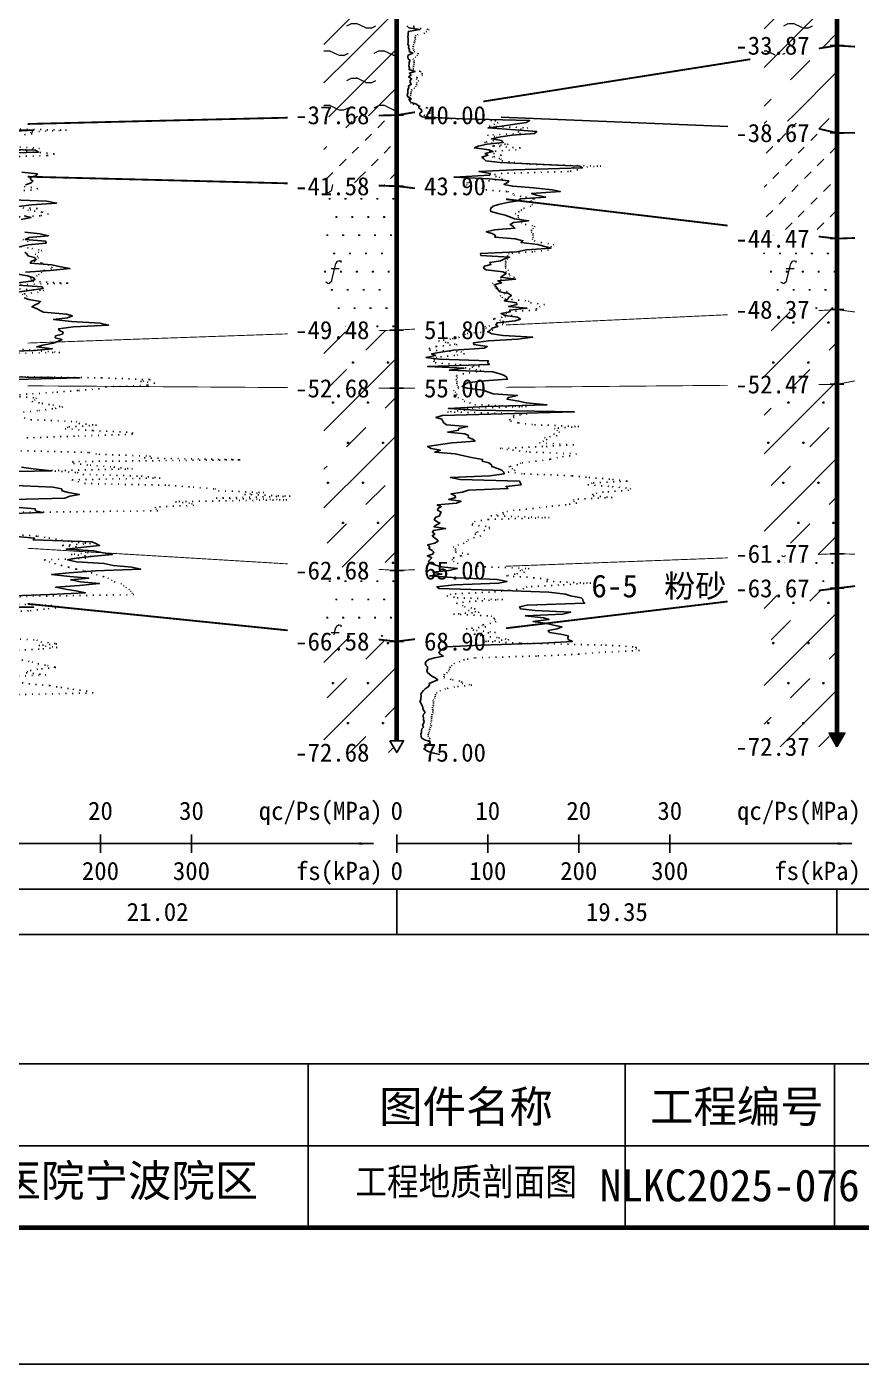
# Model space of a CAD drawing. Extents: x -37 to 3540, y -1485 to 297.
# Drawn here: x 2846 to 2937.7, y -594 to -447.1 of the extents above; entities that cross this region are included whole.
import ezdxf
from ezdxf.enums import TextEntityAlignment as Align

# ---------------------------------------------------------------- set-up
doc = ezdxf.new("R2010")
doc.units = 0
doc.linetypes.add('DOT', pattern=[6.35, 0, -6.35])
doc.layers.get('0').update_dxf_attribs({"linetype": 'CONTINUOUS'})
for name, color, linetype in [('CURVE', 200, 'CONTINUOUS'), ('FRAME', 7, 'CONTINUOUS'), ('HOLE', 41, 'CONTINUOUS'), ('RULER', 7, 'CONTINUOUS'), ('STRATUM', 241, 'CONTINUOUS')]:
    doc.layers.add(name, color=color, linetype=linetype)
doc.layers.add('HATCH', color=7, linetype='CONTINUOUS', lineweight=13)
doc.styles.add('ST', font='')
doc.styles.get('ST').set_extended_font_data('SimSun')
pattern_1 = [(45, (2699.8048, -594), (-2.12132, 2.12132), [10, 0]), (26.565, (2700.879, -594.2536), (5.999823, 5.999812), [0.567, -12.849]), (0, (2700.312, -594.2536), (0, 6), [0.567, -5.433]), (26.565, (2698.2235, -594), (5.999823, 5.999812), [0.567, -12.849]), (0, (2698.7307, -593.7464), (0, 6), [0.567, -5.433]), (153.435, (2700.312, -594.2536), (-5.999818, -5e-06), [1.134, -12.2826]), (26.565, (2703.879, -591.2536), (5.999823, 5.999812), [0.567, -12.849]), (0, (2703.312, -591.2536), (0, 6), [0.567, -5.433]), (26.565, (2701.2235, -591), (5.999823, 5.999812), [0.567, -12.849]), (0, (2701.7307, -590.7464), (0, 6), [0.567, -5.433]), (153.435, (2703.312, -591.2536), (-5.999818, -5e-06), [1.134, -12.2826])]
pattern_2 = [(45, (2699.805, -594), (-6e-07, 6.99998), [0.9473, -8.9522]), (45, (2701.205, -592.6), (-6e-07, 6.99998), [0.9869, -8.9126]), (45, (2702.605, -591.2), (-6e-07, 6.99998), [1.06018, -8.83931]), (45, (2704.005, -589.8), (-6e-07, 6.99998), [0.94918, -8.95032]), (45, (2705.405, -588.4), (-6e-07, 6.99998), [1.0365, -8.863]), (45, (2703.305, -594), (-6e-07, 6.99998), [1.01335, -8.88615]), (45, (2704.705, -592.6), (-6e-07, 6.99998), [1.07896, -12.12037]), (45, (2706.105, -591.2), (-6e-07, 6.99998), [0.99882, -8.90067]), (45, (2700.505, -589.8), (-4e-07, 6.99998), [1.05533, -8.84416]), (45, (2701.905, -588.4), (-4e-07, 6.99998), [1.0365, -8.863])]
pattern_3 = [(82.875, (2698.9702, -595.206), (0.000369, 10.0001764), [0.0893, -80.5337]), (143.13, (2699.0712, -595.2818), (-29.999964, 20.000054), [0.12627, -49.87373]), (172.875, (2699.2484, -595.304), (-70.0002457, 9.9996603), [0.17857, -80.44443]), (206.565, (2699.427, -595.2147), (-9.999705, -9.99969), [0.19954, -22.16046]), (243.435, (2699.516, -595.0363), (9e-06, -9.999696), [0.19954, -22.16146]), (255.964, (2699.6054, -594.679), (-0.0002, -9.999501), [0.36813, -40.86287]), (255.964, (2699.9155, -593.439), (-0.0002, -9.999501), [1.27838, -39.95262]), (255.964, (2699.984, -593.165), (-0.0002, -9.999501), [0.28235, -40.94865]), (216.87, (2700.1742, -592.9108), (-9.999982, -10.000018), [0.12627, -49.87373]), (243.435, (2700.073, -592.9865), (9e-06, -9.999696), [0.19954, -22.16146]), (206.565, (2700.3527, -592.8215), (-9.999705, -9.99969), [0.19954, -22.16046]), (172.875, (2700.5298, -592.8437), (-70.0002457, 9.9996603), [0.17857, -80.44443]), (143.13, (2700.6309, -592.9194), (-29.999964, 20.000054), [0.12627, -49.87373]), (82.875, (2700.6198, -593.008), (0.000369, 10.0001764), [0.0893, -80.5337]), (0, (2699.475, -593.66), (0, 10), [0.89286, -9.10714]), (0, (2699.8298, -594), (1, 2), [0, -1.75]), (0, (2699.8048, -593.975), (1, 2), [0, -1.75]), (0, (2699.8048, -594), (1, 2), [0, -1.75]), (0, (2699.7798, -594), (1, 2), [0, -1.75]), (0, (2699.8048, -594.025), (1, 2), [0, -1.75])]
pattern_4 = [(45, (2699.805, -594), (-4.24264, 4.24264), [10, 0]), (45, (2700.866, -597.182), (-2.12132, 6.36396), [3, -3])]
pattern_5 = [(82.875, (2697.9687, -596.6533), (0.000812, 22.000388), [0.1964, -177.1742]), (143.13, (2698.191, -596.82), (-65.99992, 44.00012), [0.2778, -109.7222]), (172.875, (2698.5807, -596.8687), (-154.00054, 21.999253), [0.3929, -176.9777]), (206.565, (2698.973, -596.672), (-21.99935, -21.9993), [0.439, -48.753]), (243.435, (2699.17, -596.28), (2e-05, -21.99933), [0.439, -48.7552]), (255.964, (2699.366, -595.494), (-0.00044, -21.9989), [0.8099, -89.8983]), (255.964, (2700.048, -592.7656), (-0.00044, -21.9989), [2.8124, -87.8958]), (255.964, (2700.199, -592.163), (-0.00044, -21.9989), [0.6212, -90.087]), (216.87, (2700.6174, -591.6037), (-21.99996, -22.00004), [0.2778, -109.7222]), (243.435, (2700.395, -591.77), (2e-05, -21.99933), [0.439, -48.7552]), (206.565, (2701.01, -591.407), (-21.99935, -21.9993), [0.439, -48.753]), (172.875, (2701.4, -591.456), (-154.00054, 21.999253), [0.3929, -176.9777]), (143.13, (2701.622, -591.6228), (-65.99992, 44.00012), [0.2778, -109.7222]), (82.875, (2701.5978, -591.8177), (0.000812, 22.000388), [0.1964, -177.1742]), (0, (2699.08, -593.252), (0, 22), [1.9643, -20.0357]), (0, (2699.86, -594), (2.2, 4.4), [0, -3.85]), (0, (2699.805, -593.945), (2.2, 4.4), [0, -3.85]), (0, (2699.805, -594), (2.2, 4.4), [0, -3.85]), (0, (2699.75, -594), (2.2, 4.4), [0, -3.85]), (0, (2699.805, -594.055), (2.2, 4.4), [0, -3.85])]

# ---------------------------------------------------------------- blocks, each defined once
blk = doc.blocks.new('图签_A3长')
for p, q in [((0, 18), (-380, 18)), ((-222.82, 0), (-222.82, 18)), ((-188, 0), (-188, 18)), ((-165, 0), (-165, 18)), ((-320, 9), (0, 9)), ((-380, 0), (0, 0))]:
    blk.add_line(p, q)
at = {"style": 'ST'}
for s, p in [('图件名称', (-205.49, 13.3)), ('工程编号', (-175.73, 13.3))]:
    blk.add_text(s, height=3.5, dxfattribs=at).set_placement(p, align=Align.MIDDLE_CENTER)
for tag, p in [('01＿单位名称', (-349.98, 8.36)), ('02＿工程名称', (-271.3, 5.16)), ('04＿工程编号', (-176.51, 4.65)), ('05＿日期', (-35.59, 4.65)), ('06＿图号', (-11.16, 4.91))]:
    blk.add_attdef(tag, text='', height=3.5, dxfattribs=at).set_placement(p, align=Align.MIDDLE_CENTER)
at = {"style": 'ST', "width": 0.85}
blk.add_attdef('03＿图件名称', text='', height=3, dxfattribs=at).set_placement((-205.49, 5.05), align=Align.MIDDLE_CENTER)
blk = doc.blocks.new('Trigon')
blk.add_hatch(color=256).paths.add_polyline_path([(-0.87, 1.5), (0, 0), (0.87, 1.5)])
blk.add_lwpolyline([(0, 0), (0.87, 1.5), (-0.87, 1.5)], close=True)
blk = doc.blocks.new('Arrow')
for points in [[(-3.984779, 0.348623), (0, 0), (-3.189535, 0)], [(-3.189535, 0), (0, 0), (-3.984779, -0.348623)]]:
    blk.add_solid(points)

msp = doc.modelspace()

# ---------------------------------------------------------------- hatches: boundary and pattern name
at = {"layer": 'HATCH'}
h = msp.add_hatch(dxfattribs=at)
h.set_pattern_fill('YNNT', color=251, style=0)
h.set_pattern_definition(pattern_1)
h.paths.add_polyline_path([(2886.7, -434.42), (2878.7, -435.79), (2878.7, -457.01), (2886.7, -456.82)])
h.paths.add_polyline_path([(2874.63, -458.3), (2884.19, -458.3), (2884.19, -455.37), (2874.63, -455.37)], flags=9)
h.paths.add_polyline_path([(2874.63, -435.9), (2884.19, -435.9), (2884.19, -432.97), (2874.63, -432.97)], flags=9)
h = msp.add_hatch(dxfattribs=at)
h.set_pattern_fill('YNNT', color=251, style=0)
h.set_pattern_definition(pattern_1)
h.paths.add_polyline_path([(2935.07, -443.18), (2927.07, -441.73), (2927.07, -450.45), (2935.07, -449.18)])
h.paths.add_polyline_path([(2923, -450.67), (2932.56, -450.67), (2932.56, -447.74), (2923, -447.74)], flags=9)
h.paths.add_polyline_path([(2923, -444.67), (2932.56, -444.67), (2932.56, -441.74), (2923, -441.74)], flags=9)
h = msp.add_hatch(dxfattribs=at)
h.set_pattern_fill('FZNT', color=32, style=0)
h.set_pattern_definition(pattern_4)
h.paths.add_polyline_path([(2935.07, -449.18), (2927.07, -450.45), (2927.07, -456.87), (2935.07, -458.78)])
h.paths.add_polyline_path([(2923, -460.27), (2932.56, -460.27), (2932.56, -457.34), (2923, -457.34)], flags=9)
h.paths.add_polyline_path([(2923, -450.67), (2932.56, -450.67), (2932.56, -447.74), (2923, -447.74)], flags=9)
h = msp.add_hatch(dxfattribs=at)
h.set_pattern_fill('NZFT', color=52, style=0)
h.set_pattern_definition(pattern_2)
h.paths.add_polyline_path([(2886.7, -456.82), (2878.7, -457.01), (2878.7, -464.41), (2886.7, -464.62)])
h.paths.add_polyline_path([(2874.63, -466.1), (2884.19, -466.1), (2884.19, -463.17), (2874.63, -463.17)], flags=9)
h.paths.add_polyline_path([(2874.63, -458.3), (2884.19, -458.3), (2884.19, -455.37), (2874.63, -455.37)], flags=9)
h = msp.add_hatch(dxfattribs=at)
h.set_pattern_fill('NZFT', color=52, style=0)
h.set_pattern_definition(pattern_2)
h.paths.add_polyline_path([(2935.07, -458.78), (2927.07, -456.87), (2927.07, -469.43), (2935.07, -470.38)])
h.paths.add_polyline_path([(2923.01, -471.87), (2932.55, -471.87), (2932.55, -468.97), (2923.01, -468.97)], flags=9)
h.paths.add_polyline_path([(2923, -460.27), (2932.56, -460.27), (2932.56, -457.34), (2923, -457.34)], flags=9)
h = msp.add_hatch(dxfattribs=at)
h.set_pattern_fill('FS', color=142, style=0)
h.set_pattern_definition(pattern_3)
h.paths.add_polyline_path([(2886.7, -464.62), (2878.7, -464.41), (2878.7, -480.7), (2886.7, -480.42)])
h.paths.add_polyline_path([(2874.63, -481.9), (2884.19, -481.9), (2884.19, -478.97), (2874.63, -478.97)], flags=9)
h.paths.add_polyline_path([(2874.63, -466.1), (2884.19, -466.1), (2884.19, -463.17), (2874.63, -463.17)], flags=9)
h = msp.add_hatch(dxfattribs=at)
h.set_pattern_fill('FS', color=142, style=0)
h.set_pattern_definition(pattern_3)
h.paths.add_polyline_path([(2935.07, -470.38), (2927.07, -469.43), (2927.07, -478.55), (2935.07, -478.18)])
h.paths.add_polyline_path([(2923, -479.67), (2932.56, -479.67), (2932.56, -476.74), (2923, -476.74)], flags=9)
h.paths.add_polyline_path([(2923.01, -471.87), (2932.55, -471.87), (2932.55, -468.97), (2923.01, -468.97)], flags=9)
h = msp.add_hatch(dxfattribs=at)
h.set_pattern_fill('FZNT', color=32, style=0)
h.set_pattern_definition(pattern_4)
h.paths.add_polyline_path([(2935.07, -478.18), (2927.07, -478.55), (2927.07, -486.46), (2935.07, -486.38)])
h.paths.add_polyline_path([(2923.01, -487.87), (2932.55, -487.87), (2932.55, -484.97), (2923.01, -484.97)], flags=9)
h.paths.add_polyline_path([(2923, -479.67), (2932.56, -479.67), (2932.56, -476.74), (2923, -476.74)], flags=9)
h = msp.add_hatch(dxfattribs=at)
h.set_pattern_fill('FS', color=32, scale=2.2, style=0)
h.set_pattern_definition(pattern_5)
h.paths.add_polyline_path([(2935.07, -478.18), (2927.07, -478.55), (2927.07, -486.46), (2935.07, -486.38)])
h.paths.add_polyline_path([(2923.01, -487.87), (2932.55, -487.87), (2932.55, -484.97), (2923.01, -484.97)], flags=9)
h.paths.add_polyline_path([(2923, -479.67), (2932.56, -479.67), (2932.56, -476.74), (2923, -476.74)], flags=9)
h = msp.add_hatch(dxfattribs=at)
h.set_pattern_fill('FZNT', color=32, style=0)
h.set_pattern_definition(pattern_4)
h.paths.add_polyline_path([(2886.7, -480.42), (2878.7, -480.7), (2878.7, -486.76), (2886.7, -486.82)])
h.paths.add_polyline_path([(2874.63, -488.3), (2884.19, -488.3), (2884.19, -485.37), (2874.63, -485.37)], flags=9)
h.paths.add_polyline_path([(2874.63, -481.9), (2884.19, -481.9), (2884.19, -478.97), (2874.63, -478.97)], flags=9)
h = msp.add_hatch(dxfattribs=at)
h.set_pattern_fill('FS', color=32, scale=2.2, style=0)
h.set_pattern_definition(pattern_5)
h.paths.add_polyline_path([(2886.7, -480.42), (2878.7, -480.7), (2878.7, -486.76), (2886.7, -486.82)])
h.paths.add_polyline_path([(2874.63, -488.3), (2884.19, -488.3), (2884.19, -485.37), (2874.63, -485.37)], flags=9)
h.paths.add_polyline_path([(2874.63, -481.9), (2884.19, -481.9), (2884.19, -478.97), (2874.63, -478.97)], flags=9)
h = msp.add_hatch(dxfattribs=at)
h.set_pattern_fill('FZNT', color=32, style=0)
h.set_pattern_definition(pattern_4)
h.paths.add_polyline_path([(2886.7, -486.82), (2878.7, -486.76), (2878.7, -506.34), (2886.7, -506.82)])
h.paths.add_polyline_path([(2874.63, -508.3), (2884.19, -508.3), (2884.19, -505.37), (2874.63, -505.37)], flags=9)
h.paths.add_polyline_path([(2874.63, -488.3), (2884.19, -488.3), (2884.19, -485.37), (2874.63, -485.37)], flags=9)
h = msp.add_hatch(dxfattribs=at)
h.set_pattern_fill('FS', color=32, scale=2.2, style=0)
h.set_pattern_definition(pattern_5)
h.paths.add_polyline_path([(2886.7, -486.82), (2878.7, -486.76), (2878.7, -506.34), (2886.7, -506.82)])
h.paths.add_polyline_path([(2874.63, -508.3), (2884.19, -508.3), (2884.19, -505.37), (2874.63, -505.37)], flags=9)
h.paths.add_polyline_path([(2874.63, -488.3), (2884.19, -488.3), (2884.19, -485.37), (2874.63, -485.37)], flags=9)
h = msp.add_hatch(dxfattribs=at)
h.set_pattern_fill('FZNT', color=32, style=0)
h.set_pattern_definition(pattern_4)
h.paths.add_polyline_path([(2935.07, -486.38), (2927.07, -486.46), (2927.07, -505.29), (2935.07, -504.98)])
h.paths.add_polyline_path([(2923, -506.47), (2932.56, -506.47), (2932.56, -503.54), (2923, -503.54)], flags=9)
h.paths.add_polyline_path([(2923.01, -487.87), (2932.55, -487.87), (2932.55, -484.97), (2923.01, -484.97)], flags=9)
h = msp.add_hatch(dxfattribs=at)
h.set_pattern_fill('FS', color=32, scale=2.2, style=0)
h.set_pattern_definition(pattern_5)
h.paths.add_polyline_path([(2935.07, -486.38), (2927.07, -486.46), (2927.07, -505.29), (2935.07, -504.98)])
h.paths.add_polyline_path([(2923, -506.47), (2932.56, -506.47), (2932.56, -503.54), (2923, -503.54)], flags=9)
h.paths.add_polyline_path([(2923.01, -487.87), (2932.55, -487.87), (2932.55, -484.97), (2923.01, -484.97)], flags=9)
h = msp.add_hatch(dxfattribs=at)
h.set_pattern_fill('FS', color=142, style=0)
h.set_pattern_definition(pattern_3)
h.paths.add_polyline_path([(2935.07, -504.98), (2927.07, -505.29), (2927.07, -509.75), (2935.07, -508.78)])
h.paths.add_polyline_path([(2923, -510.27), (2932.56, -510.27), (2932.56, -507.34), (2923, -507.34)], flags=9)
h.paths.add_polyline_path([(2923, -506.47), (2932.56, -506.47), (2932.56, -503.54), (2923, -503.54)], flags=9)
h = msp.add_hatch(dxfattribs=at)
h.set_pattern_fill('FS', color=142, style=0)
h.set_pattern_definition(pattern_3)
h.paths.add_polyline_path([(2886.7, -506.82), (2878.7, -506.34), (2878.7, -513.8), (2886.7, -514.62)])
h.paths.add_polyline_path([(2874.63, -516.1), (2884.19, -516.1), (2884.19, -513.17), (2874.63, -513.17)], flags=9)
h.paths.add_polyline_path([(2874.63, -508.3), (2884.19, -508.3), (2884.19, -505.37), (2874.63, -505.37)], flags=9)
h = msp.add_hatch(dxfattribs=at)
h.set_pattern_fill('FZNT', color=32, style=0)
h.set_pattern_definition(pattern_4)
h.paths.add_polyline_path([(2935.07, -508.78), (2927.07, -509.75), (2927.07, -526.18), (2935.07, -526.18), (2934.2, -524.68), (2935.07, -524.68)])
h.paths.add_polyline_path([(2923, -527.67), (2932.56, -527.67), (2932.56, -524.74), (2923, -524.74)], flags=9)
h.paths.add_polyline_path([(2923, -510.27), (2932.56, -510.27), (2932.56, -507.34), (2923, -507.34)], flags=9)
h = msp.add_hatch(dxfattribs=at)
h.set_pattern_fill('FS', color=32, scale=2.2, style=0)
h.set_pattern_definition(pattern_5)
h.paths.add_polyline_path([(2935.07, -508.78), (2927.07, -509.75), (2927.07, -526.18), (2935.07, -526.18), (2934.2, -524.68), (2935.07, -524.68)])
h.paths.add_polyline_path([(2923, -527.67), (2932.56, -527.67), (2932.56, -524.74), (2923, -524.74)], flags=9)
h.paths.add_polyline_path([(2923, -510.27), (2932.56, -510.27), (2932.56, -507.34), (2923, -507.34)], flags=9)
h = msp.add_hatch(dxfattribs=at)
h.set_pattern_fill('FZNT', color=32, style=0)
h.set_pattern_definition(pattern_4)
h.paths.add_polyline_path([(2886.7, -514.62), (2878.7, -513.8), (2878.7, -526.82), (2886.7, -526.82), (2885.95, -525.52), (2886.7, -525.52)])
h.paths.add_polyline_path([(2874.63, -528.3), (2884.19, -528.3), (2884.19, -525.37), (2874.63, -525.37)], flags=9)
h.paths.add_polyline_path([(2874.63, -516.1), (2884.19, -516.1), (2884.19, -513.17), (2874.63, -513.17)], flags=9)
h = msp.add_hatch(dxfattribs=at)
h.set_pattern_fill('FS', color=32, scale=2.2, style=0)
h.set_pattern_definition(pattern_5)
h.paths.add_polyline_path([(2886.7, -514.62), (2878.7, -513.8), (2878.7, -526.82), (2886.7, -526.82), (2885.95, -525.52), (2886.7, -525.52)])
h.paths.add_polyline_path([(2874.63, -528.3), (2884.19, -528.3), (2884.19, -525.37), (2874.63, -525.37)], flags=9)
h.paths.add_polyline_path([(2874.63, -516.1), (2884.19, -516.1), (2884.19, -513.17), (2874.63, -513.17)], flags=9)

# ---------------------------------------------------------------- linework, layer by layer
at = {"layer": 'CURVE', "color": 30, "linetype": 'Continuous'}
for points in [[(2887.8, -447.02), (2888.01, -447.22), (2889.2, -447.42), (2887.98, -447.62), (2887.95, -447.82), (2887.95, -448.02), (2887.92, -448.22), (2887.94, -448.42), (2887.95, -448.62), (2887.95, -448.82), (2887.93, -449.02), (2888.03, -449.22), (2888, -449.42), (2888.11, -449.62), (2888.07, -449.82), (2888.46, -450.02), (2887.94, -450.22), (2887.92, -450.42), (2887.97, -450.62), (2888.17, -450.82), (2888.06, -451.02), (2888.07, -451.22), (2888.01, -451.42), (2888.11, -451.62), (2888.06, -451.82), (2888.71, -452.02), (2888.08, -452.22), (2888.3, -452.42), (2888, -452.62), (2888.33, -452.82), (2888.16, -453.02), (2888.17, -453.22), (2888.3, -453.42), (2888, -453.62), (2888.01, -453.82), (2887.93, -454.02), (2887.91, -454.22), (2887.92, -454.42), (2887.86, -454.62), (2887.92, -454.82), (2888.3, -455.02), (2888.07, -455.22), (2888.3, -455.42), (2888.87, -455.62), (2889.13, -455.82), (2889.13, -456.02), (2889.43, -456.22), (2889.45, -456.42), (2889.22, -456.62), (2889.22, -456.82), (2889.5, -457.02), (2893.9, -457.22), (2901.3, -457.42), (2900.94, -457.62), (2899.66, -457.82), (2898.23, -458.02), (2896.74, -458.22), (2899.71, -458.42), (2902.09, -458.62), (2901.84, -458.82), (2899.38, -459.02), (2898.13, -459.22), (2897.12, -459.42), (2898.2, -459.62), (2898.4, -459.82), (2896.62, -460.02), (2895.63, -460.22), (2895.23, -460.42), (2896.81, -460.62), (2897.26, -460.82), (2896.4, -461.02), (2896.71, -461.22), (2896.06, -461.42), (2896.27, -461.62), (2896.47, -461.82), (2898.06, -462.02), (2902.12, -462.22), (2906.81, -462.42), (2907.11, -462.62), (2899.52, -462.82), (2895.73, -463.02), (2896.98, -463.22), (2896.91, -463.42), (2892.99, -463.62), (2896.85, -463.82), (2899.01, -464.02), (2898.86, -464.22), (2898.48, -464.42), (2899.45, -464.62), (2901.73, -464.82), (2903.76, -465.02), (2904.67, -465.22), (2901.51, -465.42), (2902.06, -465.62), (2903.07, -465.82), (2900.29, -466.02), (2899.99, -466.22), (2898.87, -466.42), (2897.87, -466.62), (2897.31, -466.82), (2897.02, -467.02), (2896.99, -467.22), (2897.02, -467.42), (2897.86, -467.62), (2898.62, -467.82), (2899.19, -468.02), (2899.64, -468.22), (2901.19, -468.42), (2899.53, -468.62), (2899.15, -468.82), (2899.46, -469.02), (2899.68, -469.22), (2897.43, -469.42), (2896.53, -469.62), (2897.18, -469.82), (2897.54, -470.02), (2897.47, -470.22), (2899.7, -470.42), (2900.56, -470.62), (2900.34, -470.82), (2902.19, -471.02), (2902.82, -471.22), (2903.66, -471.42), (2900.95, -471.62), (2899.88, -471.82), (2895.91, -472.02), (2895.95, -472.22), (2899.09, -472.42), (2898.45, -472.62), (2898.09, -472.82), (2896.92, -473.02), (2897.05, -473.22), (2896.33, -473.42), (2896.23, -473.62), (2896.53, -473.82), (2898.36, -474.02), (2898.74, -474.22), (2898.4, -474.42), (2898.13, -474.62), (2899.76, -474.82), (2897.86, -475.02), (2898.21, -475.22), (2897.52, -475.42), (2897.55, -475.62), (2897.75, -475.82), (2897.84, -476.02), (2898.01, -476.22), (2898.98, -476.42), (2899.29, -476.62), (2899.03, -476.82), (2898.89, -477.02), (2898.51, -477.22), (2899.85, -477.42), (2899.9, -477.62), (2898.98, -477.82), (2901.01, -478.02), (2899.12, -478.22), (2899.17, -478.42), (2898.17, -478.62), (2898.6, -478.82), (2899.95, -479.02), (2900.29, -479.22), (2899.72, -479.42), (2897.72, -479.62), (2897.61, -479.82), (2897.81, -480.02), (2897.18, -480.22), (2896.98, -480.42), (2896.74, -480.62), (2897.14, -480.82), (2898.39, -481.02), (2901.65, -481.22), (2900.02, -481.42), (2896.78, -481.62), (2895.15, -481.82), (2895.18, -482.02), (2896.65, -482.22), (2896.32, -482.42), (2892.97, -482.62), (2891.77, -482.82), (2890.52, -483.02), (2890.97, -483.22), (2889.91, -483.42), (2891.38, -483.62), (2896.78, -483.82), (2896.67, -484.02), (2896.88, -484.22), (2890.11, -484.42), (2894.09, -484.62), (2892.46, -484.82), (2897.25, -485.02), (2898.04, -485.22), (2898.55, -485.42), (2898.78, -485.62), (2898.85, -485.82), (2895.81, -486.02), (2894.49, -486.22), (2894.16, -486.42), (2893.87, -486.62), (2894.42, -486.82), (2896.21, -487.02), (2896.67, -487.22), (2897.31, -487.42), (2899.95, -487.62), (2898.97, -487.82), (2898.83, -488.02), (2900.08, -488.22), (2900.95, -488.42), (2903.2, -488.62), (2896.44, -488.82), (2892.38, -489.02), (2895.41, -489.22), (2906.21, -489.42), (2898.41, -489.62), (2891.69, -489.82), (2891.01, -490.02), (2891.66, -490.22), (2891.75, -490.42), (2891.89, -490.62), (2892.17, -490.82), (2894.48, -491.02), (2893.51, -491.22), (2893.47, -491.42), (2892.31, -491.62), (2894.18, -491.82), (2894.58, -492.02), (2894.53, -492.22), (2895.07, -492.42), (2895.3, -492.62), (2892.77, -492.82), (2891.25, -493.02), (2890.09, -493.22), (2890.48, -493.42), (2891.5, -493.62), (2890.88, -493.82), (2893.11, -494.02), (2894.06, -494.22), (2894.93, -494.42), (2896.11, -494.62), (2896.09, -494.82), (2896.82, -495.02), (2897.1, -495.22), (2897.13, -495.42), (2897.77, -495.62), (2898.23, -495.82), (2898.47, -496.02), (2898.49, -496.22), (2896.94, -496.42), (2892.6, -496.62), (2893.65, -496.82), (2900.19, -497.02), (2900.3, -497.22), (2900.37, -497.42), (2898.72, -497.62), (2898.94, -497.82), (2894.57, -498.02), (2893.92, -498.22), (2892.67, -498.42), (2893.1, -498.62), (2893.14, -498.82), (2892.41, -499.02), (2893.76, -499.22), (2893.26, -499.42), (2891.15, -499.62), (2891.58, -499.82), (2891.21, -500.02), (2891.18, -500.22), (2891.57, -500.42), (2891.47, -500.62), (2891.4, -500.82), (2890.95, -501.02), (2890.8, -501.22), (2891.03, -501.42), (2891.44, -501.62), (2891.06, -501.82), (2890.79, -502.02), (2892.07, -502.22), (2890.72, -502.42), (2890.62, -502.62), (2890.89, -502.82), (2890.6, -503.02), (2890.8, -503.22), (2891.11, -503.42), (2891.24, -503.62), (2890.89, -503.82), (2890.09, -504.02), (2890.33, -504.22), (2890.22, -504.42), (2890.6, -504.62), (2890.78, -504.82), (2890.63, -505.02), (2890.06, -505.22), (2890.54, -505.42), (2890.36, -505.62), (2890.18, -505.82), (2890.28, -506.02), (2890.9, -506.22), (2891.59, -506.42), (2893.37, -506.62), (2892.43, -506.82), (2890.67, -507.02), (2891.67, -507.22), (2890.32, -507.42), (2893.28, -507.62), (2897.75, -507.82), (2898.83, -508.02), (2897.89, -508.22), (2893.03, -508.42), (2891.12, -508.62), (2891.34, -508.82), (2898.42, -509.02), (2903.4, -509.22), (2905.24, -509.42), (2905.79, -509.62), (2906.95, -509.82), (2907.13, -510.02), (2907.2, -510.22), (2907.36, -510.42), (2901.02, -510.62), (2900.2, -510.82), (2900.28, -511.02), (2901.91, -511.22), (2905.82, -511.42), (2904.94, -511.62), (2900.81, -511.82), (2902.84, -512.02), (2903.44, -512.22), (2901.66, -512.42), (2902.99, -512.62), (2903.92, -512.82), (2904.85, -513.02), (2904.31, -513.22), (2903.33, -513.42), (2903.49, -513.62), (2904.68, -513.82), (2905.56, -514.02), (2905.5, -514.22), (2905.54, -514.42), (2906, -514.62), (2902.7, -514.82), (2895.92, -515.02), (2892.14, -515.22), (2891.8, -515.42), (2891.5, -515.62), (2891.32, -515.82), (2891.46, -516.02), (2891.8, -516.22), (2890.89, -516.42), (2890.19, -516.62), (2889.93, -516.82), (2889.82, -517.02), (2889.89, -517.22), (2890.06, -517.42), (2890.09, -517.62), (2890.02, -517.82), (2890.06, -518.02), (2890.29, -518.22), (2890.57, -518.42), (2890.91, -518.62), (2891.21, -518.82), (2890.76, -519.02), (2890.27, -519.22), (2890.3, -519.42), (2890.16, -519.62), (2889.83, -519.82), (2889.64, -520.02), (2889.47, -520.22), (2889.35, -520.42), (2889.37, -520.62), (2889.36, -520.82), (2889.36, -521.02), (2889.24, -521.22), (2889.37, -521.42), (2889.47, -521.62), (2889.56, -521.82), (2889.56, -522.02), (2889.67, -522.22), (2889.82, -522.42), (2889.64, -522.62), (2889.59, -522.82), (2889.64, -523.02), (2889.63, -523.22), (2889.7, -523.42), (2889.63, -523.62), (2889.54, -523.82), (2889.64, -524.02), (2889.44, -524.22), (2889.42, -524.42), (2889.4, -524.62), (2889.36, -524.82), (2889.39, -525.02), (2889.43, -525.22), (2889.76, -525.42), (2890.34, -525.62), (2890.38, -525.82), (2889.76, -526.02), (2889.91, -526.22), (2889.66, -526.42), (2890, -526.62), (2890.43, -526.82), (2891.45, -527.02)], [(2838.12, -458.27), (2846.76, -458.47), (2843.56, -458.67)], [(2840.18, -460.47), (2846.99, -460.67), (2847.34, -460.87), (2840.72, -461.07)], [(2845.51, -463.07), (2847.21, -463.27), (2847.05, -463.47), (2846.43, -463.67), (2846.48, -463.87), (2846.71, -464.07), (2846.52, -464.27), (2845.89, -464.47)], [(2843.5, -466.07), (2848.24, -466.27), (2849.31, -466.47), (2846.56, -466.67), (2845.12, -466.87)], [(2845.75, -467.87), (2846.51, -468.07), (2845.42, -468.27)], [(2845.82, -469.67), (2847.5, -469.87), (2848.41, -470.07), (2846.31, -470.27), (2845.87, -470.47), (2848.1, -470.67), (2848.18, -470.87), (2846.15, -471.07), (2845.2, -471.27)], [(2845.84, -471.87), (2846.09, -472.07), (2846.17, -472.27), (2846.89, -472.47), (2847.09, -472.67), (2846.55, -472.87), (2846.42, -473.07), (2848.81, -473.27), (2849.76, -473.47), (2850.79, -473.67), (2848.62, -473.87), (2845.89, -474.07)], [(2845.07, -474.27), (2846.12, -474.47), (2846.8, -474.67), (2846.94, -474.87), (2846.48, -475.07), (2844.82, -475.27)], [(2844.53, -475.47), (2847.7, -475.67), (2847.83, -475.87), (2846.3, -476.07), (2844.97, -476.27)], [(2845.76, -476.87), (2846.26, -477.07), (2847.54, -477.27), (2847.36, -477.47), (2846.95, -477.67), (2846.61, -477.87), (2847.12, -478.07), (2847.53, -478.27), (2847.89, -478.47), (2850.41, -478.67), (2851.06, -478.87), (2850.53, -479.07), (2848.99, -479.27), (2850.97, -479.47), (2854.11, -479.67), (2855.03, -479.87), (2851.18, -480.07), (2849.53, -480.27), (2849.62, -480.47), (2850.04, -480.67), (2849.96, -480.87), (2849.21, -481.07), (2849.15, -481.27), (2849.93, -481.47), (2849.45, -481.67), (2848.96, -481.87), (2847.81, -482.07), (2847.14, -482.27), (2848.85, -482.47), (2846.77, -482.67), (2840.57, -482.87)], [(2837.09, -485.47), (2851.84, -485.67), (2844.75, -485.87)], [(2845.46, -495.47), (2846.75, -495.67), (2848.76, -495.87), (2839.43, -496.07)], [(2844.01, -497.47), (2848.93, -497.67), (2849.86, -497.87), (2849.94, -498.07), (2850.6, -498.27), (2851.83, -498.47), (2850.79, -498.67), (2850.21, -498.87), (2843.07, -499.07)], [(2844.72, -499.87), (2846.98, -500.07), (2847.01, -500.27), (2847.78, -500.47), (2841.16, -500.67)], [(2844.55, -503.07), (2846.88, -503.27), (2846.75, -503.47), (2853.19, -503.67), (2853.63, -503.87), (2854.05, -504.07), (2852.33, -504.27), (2850.38, -504.47), (2853.4, -504.67), (2854.43, -504.87), (2855.45, -505.07), (2853.44, -505.27), (2851.47, -505.47), (2850.53, -505.67), (2851.52, -505.87), (2854.53, -506.07), (2855.54, -506.27), (2857.57, -506.47), (2858.57, -506.67), (2853.59, -506.87), (2850.69, -507.07), (2848.76, -507.27), (2850.77, -507.47), (2852.85, -507.67), (2850.87, -507.87), (2851.94, -508.07), (2854.01, -508.27), (2851.84, -508.47), (2849.23, -508.67), (2850.31, -508.87), (2851.42, -509.07), (2852.48, -509.27), (2848.54, -509.47), (2842.57, -509.67)], [(2836.77, -510.67), (2846.81, -510.87), (2834.82, -511.07)]]:
    msp.add_lwpolyline(points, dxfattribs=at)
at = {"layer": 'CURVE', "color": 100, "linetype": 'DOT', "ltscale": 0.1}
for points in [[(2888.59, -447.02), (2888.54, -447.22), (2890.25, -447.42), (2890.01, -447.62), (2889.79, -447.82), (2888.81, -448.02), (2888.73, -448.22), (2888.75, -448.42), (2888.67, -448.62), (2888.65, -448.82), (2888.59, -449.02), (2888.5, -449.22), (2888.47, -449.42), (2888.54, -449.62), (2888.6, -449.82), (2889.05, -450.02), (2888.97, -450.22), (2888.81, -450.42), (2888.52, -450.62), (2888.59, -450.82), (2888.62, -451.02), (2888.62, -451.22), (2888.53, -451.42), (2888.54, -451.62), (2888.45, -451.82), (2889.32, -452.02), (2889.48, -452.22), (2889.54, -452.42), (2888.93, -452.62), (2888.85, -452.82), (2889.11, -453.02), (2888.88, -453.22), (2888.9, -453.42), (2888.84, -453.62), (2888.65, -453.82), (2888.36, -454.02), (2888.29, -454.22), (2888.26, -454.42), (2888.23, -454.62), (2888.17, -454.82), (2888.02, -455.02), (2888.13, -455.22), (2888.2, -455.42), (2888.5, -455.62), (2889.19, -455.82), (2890.04, -456.02), (2890.41, -456.22), (2890.32, -456.42), (2890.37, -456.62), (2889.69, -456.82), (2890.06, -457.02), (2892.63, -457.22), (2897.49, -457.42), (2897.83, -457.62), (2897.48, -457.82), (2896.85, -458.02), (2901.12, -458.22), (2900.04, -458.42), (2900.02, -458.62), (2900.28, -458.82), (2896.67, -459.02), (2897.72, -459.22), (2897.64, -459.42), (2897.36, -459.62), (2896.35, -459.82), (2898.94, -460.02), (2897.23, -460.22), (2900.31, -460.42), (2899.83, -460.62), (2896.84, -460.82), (2897.34, -461.02), (2898.2, -461.22), (2897.21, -461.42), (2898.14, -461.62), (2898.25, -461.82), (2899.56, -462.02), (2901.33, -462.22), (2909.14, -462.42), (2906.01, -462.62), (2906.59, -462.82), (2905.58, -463.02), (2898.27, -463.22), (2896.82, -463.42), (2897.94, -463.62), (2898.31, -463.82), (2896.88, -464.02), (2894.46, -464.22), (2894.35, -464.42), (2894.72, -464.62), (2896.04, -464.82), (2896.5, -465.02), (2898.88, -465.22), (2899.46, -465.42), (2899.55, -465.62), (2900.86, -465.82), (2901.82, -466.02), (2901.41, -466.22), (2901.8, -466.42), (2901.61, -466.62), (2901.45, -466.82), (2900.7, -467.02), (2900.43, -467.22), (2900.18, -467.42), (2899.71, -467.62), (2900.04, -467.82), (2900.03, -468.02), (2900.19, -468.22), (2900.35, -468.42), (2900.4, -468.62), (2900.81, -468.82), (2901.88, -469.02), (2901.72, -469.22), (2901.52, -469.42), (2901.46, -469.62), (2901.64, -469.82), (2901.71, -470.02), (2901.7, -470.22), (2901.58, -470.42), (2901.81, -470.62), (2902.56, -470.82), (2903.96, -471.02), (2903.7, -471.22), (2903.37, -471.42), (2903.38, -471.62), (2901.64, -471.82), (2899.04, -472.02), (2898.86, -472.22), (2898.86, -472.42), (2898.87, -472.62), (2898.67, -472.82), (2898.66, -473.02), (2898.68, -473.22), (2898.64, -473.42), (2898.65, -473.62), (2898.98, -473.82), (2898.66, -474.02), (2899.04, -474.22), (2899.08, -474.42), (2899.64, -474.62), (2898.2, -474.82), (2897.86, -475.02), (2897.23, -475.22), (2897.35, -475.42), (2897.52, -475.62), (2897.59, -475.82), (2898.05, -476.02), (2898.82, -476.22), (2898.54, -476.42), (2898.08, -476.62), (2898.24, -476.82), (2898.58, -477.02), (2901.18, -477.22), (2901.41, -477.42), (2902.95, -477.62), (2902.46, -477.82), (2902.05, -478.02), (2902.04, -478.22), (2898.81, -478.42), (2898.69, -478.62), (2899.38, -478.82), (2898.27, -479.02), (2897.29, -479.22), (2898.4, -479.42), (2898.4, -479.62), (2898.37, -479.82), (2896.42, -480.02), (2896.47, -480.22), (2897.27, -480.42), (2896.72, -480.62), (2894.21, -480.82), (2894.15, -481.02), (2893.6, -481.22), (2892.62, -481.42), (2891.3, -481.62), (2892.29, -481.82), (2893.34, -482.02), (2891.05, -482.22), (2890.29, -482.42), (2890.3, -482.62), (2893.73, -482.82), (2894.15, -483.02), (2893.07, -483.22), (2891.12, -483.42), (2890.84, -483.62), (2890.76, -483.82), (2890.92, -484.02), (2893.64, -484.22), (2895.78, -484.42), (2893.93, -484.62), (2895.94, -484.82), (2895.47, -485.02), (2894.06, -485.22), (2893.27, -485.42), (2893.36, -485.62), (2893.24, -485.82), (2893.32, -486.02), (2893.31, -486.22), (2893.3, -486.42), (2893.46, -486.62), (2893.5, -486.82), (2892.93, -487.02), (2893.12, -487.22), (2893.34, -487.42), (2893.18, -487.62), (2893.4, -487.82), (2893.92, -488.02), (2894.1, -488.22), (2894.69, -488.42), (2895.27, -488.62), (2900.95, -488.82), (2894.53, -489.02), (2894.17, -489.22), (2892.28, -489.42), (2901.02, -489.62), (2899.52, -489.82), (2899.61, -490.02), (2899.09, -490.22), (2899.21, -490.42), (2900.07, -490.62), (2901.83, -490.82), (2906.7, -491.02), (2904.04, -491.22), (2904.29, -491.42), (2904.59, -491.62), (2903.93, -491.82), (2904.32, -492.02), (2902.92, -492.22), (2903.22, -492.42), (2902.86, -492.62), (2902.37, -492.82), (2906.15, -493.02), (2902.74, -493.22), (2898.05, -493.42), (2899.42, -493.62), (2901.3, -493.82), (2906.46, -494.02), (2905.75, -494.22), (2904.37, -494.42), (2903.53, -494.62), (2902.03, -494.82), (2900.35, -495.02), (2899.99, -495.22), (2899.02, -495.42), (2899.35, -495.62), (2899.71, -495.82), (2898.93, -496.02), (2900.67, -496.22), (2905.98, -496.42), (2907.81, -496.62), (2910.4, -496.82), (2912.06, -497.02), (2908.19, -497.22), (2907.7, -497.42), (2910.37, -497.62), (2912.41, -497.82), (2912.2, -498.02), (2909.42, -498.22), (2908.22, -498.42), (2908.28, -498.62), (2910.37, -498.82), (2906.12, -499.02), (2906.15, -499.22), (2906.48, -499.42), (2905.31, -499.62), (2903.2, -499.82), (2901.72, -500.02), (2899.61, -500.22), (2898.34, -500.42), (2898.47, -500.62), (2897.05, -500.82), (2903.46, -501.02), (2896.77, -501.22), (2895.32, -501.42), (2895.08, -501.62), (2894.96, -501.82), (2896.84, -502.02), (2896.93, -502.22), (2896.38, -502.42), (2895.45, -502.62), (2895.29, -502.82), (2895.94, -503.02), (2895.23, -503.22), (2894.6, -503.42), (2894.44, -503.62), (2894.11, -503.82), (2893.49, -504.02), (2892.91, -504.22), (2893.16, -504.42), (2893.14, -504.62), (2893.15, -504.82), (2894.58, -505.02), (2893.74, -505.22), (2892.93, -505.42), (2892.76, -505.62), (2892.92, -505.82), (2893.36, -506.02), (2894.11, -506.22), (2896.39, -506.42), (2901.25, -506.62), (2900.23, -506.82), (2900.72, -507.02), (2899.71, -507.22), (2898.75, -507.42), (2901.74, -507.62), (2903.34, -507.82), (2903.15, -508.02), (2908.03, -508.22), (2904.5, -508.42), (2901.02, -508.62), (2900.66, -508.82), (2899.02, -509.02), (2896.89, -509.22), (2892.65, -509.42), (2892.22, -509.62), (2893.35, -509.82), (2898.36, -510.02), (2894.76, -510.22), (2893.26, -510.42), (2893.93, -510.62), (2894.13, -510.82), (2895.32, -511.02), (2894.57, -511.22), (2895.76, -511.42), (2892.93, -511.62), (2897.06, -511.82), (2897.4, -512.02), (2897.43, -512.22), (2897.61, -512.42), (2897.03, -512.62), (2896.04, -512.82), (2896.47, -513.02), (2894.34, -513.22), (2895.45, -513.42), (2897.55, -513.62), (2895.16, -513.82), (2896.19, -514.02), (2897.89, -514.22), (2899, -514.42), (2896.45, -514.62), (2900.31, -514.82), (2909.65, -515.02), (2913, -515.22), (2912.96, -515.42), (2913.36, -515.62), (2908.99, -515.82), (2906.7, -516.02), (2902.05, -516.22), (2895.26, -516.42), (2894.13, -516.62), (2893.64, -516.82), (2893.04, -517.02), (2892.77, -517.22), (2892.59, -517.42), (2892.5, -517.62), (2892.44, -517.82), (2892.26, -518.02), (2891.95, -518.22), (2891.86, -518.42), (2891.86, -518.62), (2892.81, -518.82), (2893.82, -519.02), (2893.88, -519.22), (2894.95, -519.42), (2893.06, -519.62), (2892.06, -519.82), (2891.51, -520.02), (2891.13, -520.22), (2890.97, -520.42), (2890.91, -520.62), (2890.9, -520.82), (2890.71, -521.02), (2890.73, -521.22), (2890.73, -521.42), (2890.72, -521.62), (2890.64, -521.82), (2890.64, -522.02), (2890.68, -522.22), (2890.7, -522.42), (2890.58, -522.62), (2890.55, -522.82), (2890.52, -523.02), (2890.52, -523.22), (2890.53, -523.42), (2890.38, -523.62), (2890.51, -523.82), (2890.41, -524.02), (2890.34, -524.22), (2890.28, -524.42), (2890.21, -524.62), (2890.16, -524.82), (2890.11, -525.02), (2890.32, -525.22), (2890.26, -525.42), (2890.33, -525.62), (2890.21, -525.82), (2890.48, -526.02), (2890.64, -526.22), (2890.58, -526.42), (2890.52, -526.62), (2890.76, -526.82), (2890.76, -527.02)], [(2841.63, -458.27), (2850.39, -458.47), (2846.46, -458.67), (2846.62, -458.87), (2844.96, -459.07)], [(2844.53, -460.27), (2847.45, -460.47), (2845.24, -460.67), (2846.74, -460.87), (2849.1, -461.07), (2848.26, -461.27), (2841.56, -461.47)], [(2845.76, -464.67), (2847.26, -464.87), (2846.55, -465.07), (2842.48, -465.27)], [(2841.21, -466.87), (2847.22, -467.07), (2846.14, -467.27), (2847.75, -467.47), (2848.42, -467.67), (2847.51, -467.87), (2843.26, -468.07)], [(2845.38, -471.27), (2846.59, -471.47), (2847.69, -471.67), (2847.38, -471.87), (2846.98, -472.07), (2847.19, -472.27), (2847.33, -472.47), (2847.02, -472.67), (2846.85, -472.87), (2847.75, -473.07), (2848.41, -473.27), (2848.83, -473.47), (2848.77, -473.67), (2847.93, -473.87), (2847.7, -474.07), (2847.39, -474.27), (2847.2, -474.47), (2846.47, -474.67), (2846.5, -474.87), (2846.71, -475.07), (2850.58, -475.27), (2843.7, -475.47)], [(2845.6, -470.47), (2846.2, -470.67), (2845.81, -470.87)], [(2844.51, -475.87), (2847.93, -476.07), (2847.31, -476.27), (2845.54, -476.47), (2846.1, -476.67), (2845.58, -476.87)], [(2844.84, -482.47), (2846.88, -482.67), (2849.66, -482.87), (2841.07, -483.07)], [(2838.76, -485.47), (2854.28, -485.67), (2859.64, -485.87), (2858.55, -486.07), (2860.13, -486.27), (2859.29, -486.47), (2854.74, -486.67), (2854.02, -486.87), (2851.64, -487.07), (2848.96, -487.27), (2846.09, -487.47), (2843.79, -487.67), (2847.12, -487.87), (2846.98, -488.07), (2846.6, -488.27), (2847.71, -488.47), (2848.89, -488.67), (2849.99, -488.87), (2848.91, -489.07), (2847.23, -489.27), (2845.49, -489.47)], [(2845.76, -490.07), (2846.5, -490.27), (2851.47, -490.47), (2851.77, -490.67), (2853.7, -490.87), (2850.57, -491.07), (2850.25, -491.27), (2853.31, -491.47), (2857.66, -491.67), (2857.65, -491.87), (2851.29, -492.07), (2846, -492.27)], [(2845.38, -493.67), (2852.89, -493.87), (2853.97, -494.07), (2859.63, -494.27), (2858.95, -494.47), (2869.49, -494.67), (2851.08, -494.87), (2851.19, -495.07), (2852.99, -495.27), (2855.61, -495.47), (2857.67, -495.67), (2848.4, -495.87), (2851.58, -496.07), (2852.22, -496.27), (2858.62, -496.47), (2860.69, -496.67), (2850.98, -496.87), (2851.67, -497.07), (2852.4, -497.27), (2861.63, -497.47), (2864.31, -497.67), (2866.69, -497.87), (2867.1, -498.07), (2872.1, -498.27), (2869.96, -498.47), (2874.98, -498.67), (2866.86, -498.87), (2874.61, -499.07), (2862.38, -499.27), (2864.14, -499.47), (2864.39, -499.67), (2860.15, -499.87), (2860.24, -500.07), (2860.43, -500.27), (2842.91, -500.47)], [(2844.84, -502.87), (2847.22, -503.07), (2848.48, -503.27), (2849.85, -503.47), (2850.96, -503.67), (2853.05, -503.87), (2849.93, -504.07), (2851.76, -504.27), (2851.73, -504.47), (2851.74, -504.67), (2852.8, -504.87), (2850.92, -505.07), (2853.11, -505.27), (2852.52, -505.47), (2847.96, -505.67), (2848.49, -505.87), (2849.09, -506.07), (2849.84, -506.27), (2850.64, -506.47), (2851.47, -506.67), (2852.4, -506.87), (2853.15, -507.07), (2853.69, -507.27), (2854.44, -507.47), (2854.95, -507.67), (2855.35, -507.87), (2855.66, -508.07), (2856.37, -508.27), (2856.66, -508.47), (2856.91, -508.67), (2857.25, -508.87), (2857.45, -509.07), (2857.6, -509.27), (2857.82, -509.47), (2846.1, -509.67), (2843.26, -509.87)], [(2843.64, -510.47), (2848.68, -510.67), (2849.97, -510.87), (2847.98, -511.07), (2846.23, -511.27), (2841.75, -511.47)], [(2843.83, -514.27), (2847.13, -514.47), (2847.59, -514.67), (2849.35, -514.87), (2847.36, -515.07), (2849.37, -515.27), (2847.39, -515.47), (2843.42, -515.67)], [(2845.5, -516.67), (2846.62, -516.87), (2847.27, -517.07), (2848.31, -517.27), (2849.24, -517.47), (2847.25, -517.67), (2846.14, -517.87), (2845.97, -518.07), (2848.15, -518.27), (2844.57, -518.47)], [(2844.81, -519.07), (2846.28, -519.27), (2848.55, -519.47), (2849.79, -519.67), (2851.11, -519.87), (2852.59, -520.07), (2853.33, -520.27), (2844.5, -520.47)]]:
    msp.add_lwpolyline(points, dxfattribs=at)
at = {"layer": 'FRAME', "color": 245, "linetype": 'Continuous'}
msp.add_line((3291.23, -594), (2629.8, -594), dxfattribs=at)
msp.add_lwpolyline([(2699.8, -594), (3119.8, -594), (3119.8, -297), (2699.8, -297)], close=True, dxfattribs=at)
at = {"layer": 'FRAME', "linetype": 'Continuous', "const_width": 0.5}
msp.add_lwpolyline([(2719.8, -579), (3099.8, -579), (3099.8, -312), (2719.8, -312)], close=True, dxfattribs=at)
at = {"layer": 'HOLE', "linetype": 'Continuous', "const_width": 0.5}
for points in [[(2935.07, -376.18), (2935.07, -524.88)], [(2886.7, -376.82), (2886.7, -525.52)]]:
    msp.add_lwpolyline(points, dxfattribs=at)
at = {"layer": 'HOLE', "linetype": 'Continuous'}
for points in [[(2934.32, -449.18), (2935.82, -449.18)], [(2885.95, -456.82), (2887.45, -456.82)], [(2934.32, -458.78), (2935.82, -458.78)], [(2885.95, -464.62), (2887.45, -464.62)], [(2934.32, -470.38), (2935.82, -470.38)], [(2934.32, -478.18), (2935.82, -478.18)], [(2885.95, -480.42), (2887.45, -480.42)], [(2885.95, -486.82), (2887.45, -486.82)], [(2934.32, -486.38), (2935.82, -486.38)], [(2934.32, -504.98), (2935.82, -504.98)], [(2885.95, -506.82), (2887.45, -506.82)], [(2934.32, -508.78), (2935.82, -508.78)], [(2885.95, -514.62), (2887.45, -514.62)]]:
    msp.add_lwpolyline(points, dxfattribs=at)
msp.add_lwpolyline([(2885.95, -525.52), (2887.45, -525.52), (2886.7, -526.82)], close=True, dxfattribs=at)
at = {"layer": 'RULER', "linetype": 'Continuous'}
for points in [[(2854.14, -536.82), (2854.14, -535.82)], [(2864.14, -536.82), (2864.14, -535.82)], [(2886.7, -536.82), (2886.7, -535.82)], [(2896.7, -536.82), (2896.7, -535.82)], [(2906.7, -536.82), (2906.7, -535.82)], [(2916.7, -536.82), (2916.7, -535.82)], [(2834.14, -536.82), (2884.14, -536.82)], [(2854.14, -536.82), (2854.14, -537.82)], [(2864.14, -536.82), (2864.14, -537.82)], [(2886.7, -536.82), (2936.7, -536.82)], [(2886.7, -536.82), (2886.7, -537.82)], [(2896.7, -536.82), (2896.7, -537.82)], [(2906.7, -536.82), (2906.7, -537.82)], [(2916.7, -536.82), (2916.7, -537.82)], [(2834.14, -541.82), (2886.7, -541.82), (2886.7, -546.82), (2834.14, -546.82)], [(2886.7, -541.82), (2935.07, -541.82), (2935.07, -546.82), (2886.7, -546.82)], [(2935.07, -541.82), (2985.93, -541.82), (2985.93, -546.82), (2935.07, -546.82)]]:
    msp.add_lwpolyline(points, dxfattribs=at)
at = {"layer": 'STRATUM', "linetype": 'Continuous'}
for points, const_width in [([(2933.07, -449.5), (2935.07, -449.18), (2937.07, -449.3)], 0.2), ([(2896.21, -455.32), (2910.89, -453), (2925.56, -450.68)], 0.2), ([(2884.7, -456.86), (2886.7, -456.82), (2888.7, -456.5)], 0.2), ([(2846.14, -457.79), (2860.42, -457.44), (2874.7, -457.1)], 0.2), ([(2933.07, -458.31), (2935.07, -458.78), (2937.07, -458.76)], 0.2), ([(2846.14, -463.58), (2860.42, -463.94), (2874.7, -464.31)], 0.2), ([(2884.7, -464.56), (2886.7, -464.62), (2888.7, -464.85)], 0.2), ([(2898.7, -466.05), (2910.89, -467.5), (2923.07, -468.95)], 0.2), ([(2933.07, -470.15), (2935.07, -470.38), (2937.07, -470.31)], 0.2), ([(2898.7, -479.86), (2910.89, -479.3), (2923.07, -478.74)], 0.1), ([(2933.07, -478.28), (2935.07, -478.18), (2937.07, -478.44)], 0.1), ([(2884.7, -480.49), (2886.7, -480.42), (2888.7, -480.32)], 0.1), ([(2846.14, -481.85), (2860.42, -481.34), (2874.7, -480.84)], 0.1), ([(2933.07, -486.4), (2935.07, -486.38), (2937.07, -486)], 0.1), ([(2846.14, -486.55), (2860.42, -486.64), (2874.7, -486.74)], 0.1), ([(2884.7, -486.8), (2886.7, -486.82), (2888.7, -486.8)], 0.1), ([(2898.7, -486.71), (2910.89, -486.6), (2923.07, -486.49)], 0.1), ([(2846.14, -504.39), (2860.42, -505.24), (2874.7, -506.1)], 0.1), ([(2933.07, -505.06), (2935.07, -504.98), (2937.07, -505.04)], 0.1), ([(2884.7, -506.7), (2886.7, -506.82), (2888.7, -506.74)], 0.1), ([(2898.7, -506.36), (2910.89, -505.9), (2923.07, -505.44)], 0.1), ([(2933.07, -509.03), (2935.07, -508.78), (2937.07, -508.54)], 0.2), ([(2846.14, -510.49), (2860.42, -511.94), (2874.7, -513.4)], 0.2), ([(2898.7, -513.17), (2910.89, -511.7), (2923.07, -510.23)], 0.2), ([(2884.7, -514.41), (2886.7, -514.62), (2888.7, -514.37)], 0.2)]:
    msp.add_lwpolyline(points, dxfattribs=dict(at, const_width=const_width))
at = {"layer": 'STRATUM'}
msp.add_lwpolyline([(2923.07, -458.05), (2898.16, -457.03)], dxfattribs=at)

# ---------------------------------------------------------------- block references
at = {"layer": 'FRAME'}
ref = msp.add_blockref('图签_A3长', (3099.8, -579), dxfattribs=at)
ref.add_attrib('02＿工程名称', '浙江大学医学院附属邵逸夫医院宁波院区', dxfattribs={"layer": '0', "height": 3.5, "style": 'ST'}).set_placement((2828.51, -573.84), align=Align.MIDDLE_CENTER)
ref.add_attrib('03＿图件名称', '工程地质剖面图', dxfattribs={"layer": '0', "height": 3, "style": 'ST', "width": 0.85}).set_placement((2894.32, -573.95), align=Align.MIDDLE_CENTER)
ref.add_attrib('04＿工程编号', 'NLKC2025-076', dxfattribs={"layer": '0', "height": 3.5, "style": 'ST'}).set_placement((2923.29, -574.35), align=Align.MIDDLE_CENTER)
at = {"layer": 'HOLE'}
msp.add_blockref('Trigon', (2935.07, -526.18), dxfattribs=at)
at = {"layer": 'RULER', "xscale": 0.4, "yscale": 0.4, "zscale": 0.4}
for p in [(2884.14, -536.82), (2936.7, -536.82)]:
    msp.add_blockref('Arrow', p, dxfattribs=at)

# ---------------------------------------------------------------- texts
at = {"layer": 'HOLE', "style": 'ST'}
for s, p in [('-33.87', (2932.07, -449.18)), ('-37.68', (2883.7, -456.82)), ('-38.67', (2932.07, -458.78)), ('-41.58', (2883.7, -464.62)), ('-44.47', (2932.07, -470.38)), ('-48.37', (2932.07, -478.18)), ('-49.48', (2883.7, -480.42)), ('-52.68', (2883.7, -486.82)), ('-52.47', (2932.07, -486.38)), ('-61.77', (2932.07, -504.98)), ('-62.68', (2883.7, -506.82)), ('-63.67', (2932.07, -508.78)), ('-66.58', (2883.7, -514.62)), ('-72.68', (2883.7, -526.82)), ('-72.37', (2932.07, -526.18))]:
    msp.add_text(s, height=2, dxfattribs=at).set_placement(p, align=Align.MIDDLE_RIGHT)
for s, p in [('40.00', (2889.7, -456.82)), ('43.90', (2889.7, -464.62)), ('51.80', (2889.7, -480.42)), ('55.00', (2889.7, -486.82)), ('65.00', (2889.7, -506.82)), ('68.90', (2889.7, -514.62)), ('75.00', (2889.7, -526.82))]:
    msp.add_text(s, height=2, dxfattribs=at).set_placement(p, align=Align.MIDDLE_LEFT)
at = {"layer": 'RULER', "style": 'ST'}
for s, p in [('20', (2854.14, -534.82)), ('30', (2864.14, -534.82)), ('0', (2886.7, -534.82)), ('10', (2896.7, -534.82)), ('20', (2906.7, -534.82)), ('30', (2916.7, -534.82))]:
    msp.add_text(s, height=2, dxfattribs=at).set_placement(p, align=Align.BOTTOM_CENTER)
for p in [(2885.14, -534.82), (2937.7, -534.82)]:
    msp.add_text('qc/Ps(MPa)', height=2, dxfattribs=at).set_placement(p, align=Align.BOTTOM_RIGHT)
for s, p in [('200', (2854.14, -538.82)), ('300', (2864.14, -538.82)), ('0', (2886.7, -538.82)), ('100', (2896.7, -538.82)), ('200', (2906.7, -538.82)), ('300', (2916.7, -538.82))]:
    msp.add_text(s, height=2, dxfattribs=at).set_placement(p, align=Align.TOP_CENTER)
for p in [(2885.14, -538.82), (2937.7, -538.82)]:
    msp.add_text('fs(kPa)', height=2, dxfattribs=at).set_placement(p, align=Align.TOP_RIGHT)
for s, p in [('21.02', (2860.42, -544.32)), ('19.35', (2910.89, -544.32))]:
    msp.add_text(s, height=2, dxfattribs=at).set_placement(p, align=Align.MIDDLE_CENTER)
at = {"layer": 'STRATUM', "style": 'ST'}
for s, p in [('6-5', (2908.09, -508.53)), ('粉砂', (2916.09, -508.53))]:
    msp.add_text(s, height=2.5, dxfattribs=at).set_placement(p, align=Align.MIDDLE_LEFT)

doc.saveas('drawing.dxf')
